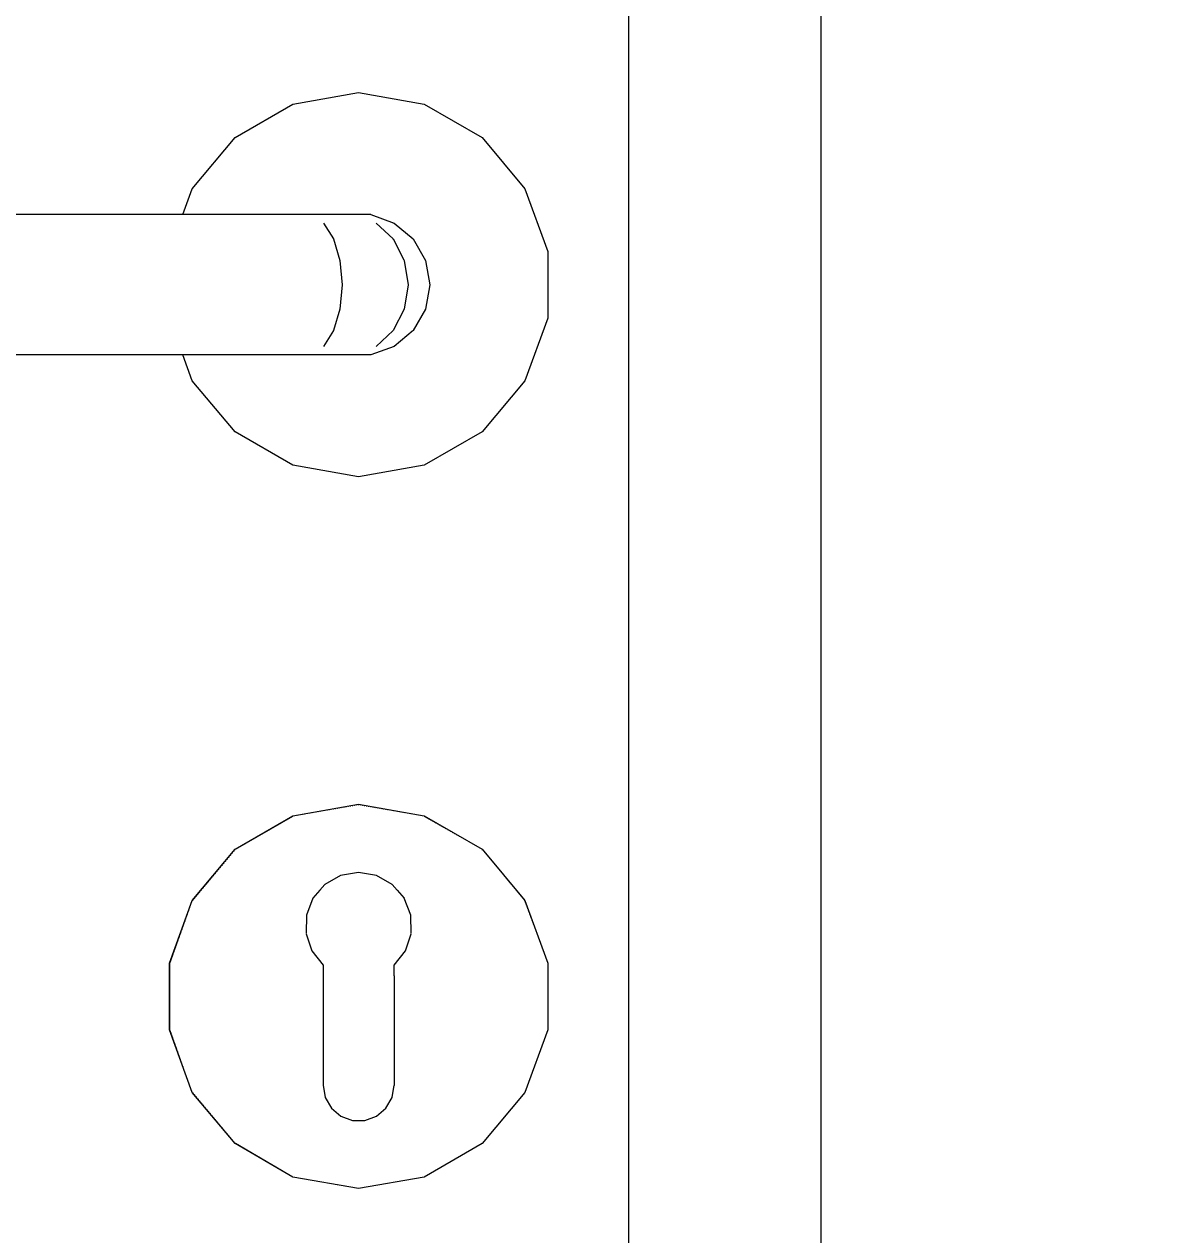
# Model space of a CAD drawing. Header units: millimetres. Extents: x -15634 to 67596, y -3027 to 55843.
# Drawn here: x 23069.4 to 23231.4, y 3822.1 to 3992.2 of the extents above; entities that cross this region are included whole.
import ezdxf

# ---------------------------------------------------------------- set-up
doc = ezdxf.new("R2010")
doc.units = ezdxf.units.MM
doc.header["$MEASUREMENT"] = 0
doc.set_wipeout_variables(frame=1)
doc.linetypes.add('Wipeout_Contour', pattern=[1000, 0, -1000])
doc.layers.add('Dimensioning - General', color=7, linetype='Continuous')
doc.layers.add('Structural - Bearing', color=7, linetype='Continuous')
for name, color, linetype, lineweight, true_color in [('Dimensioning - General_Pen_No__61', 7, 'Continuous', 20, 0x6a6a6a), ('Dimensioning - General_Pen_No__88', 7, 'Continuous', 20, 0xfd4435), ('Structural - Bearing_Pen_No__82', 7, 'Continuous', 20, 0xaaaaaa)]:
    doc.layers.add(name, color=color, linetype=linetype, lineweight=lineweight, true_color=true_color)
doc.styles.add('GENERATED_STYLE_6', font='calibril.ttf')
doc.dimstyles.new('GENERATED_STYLE__2', dxfattribs={"dimtxt": 195.999997, "dimasz": 106.4, "dimexe": 0.18, "dimexo": 0.0625, "dimgap": 0.09, "dimtad": 1, "dimdec": 0, "dimlfac": 0.1, "dimzin": 0, "dimdsep": 46, "dimtxsty": 'GENERATED_STYLE_6', "dimblk": 'ARROWHEAD_2', "dimblk1": 'ARROWHEAD_2', "dimblk2": 'ARROWHEAD_2', "dimcen": 0.09, "dimse1": 1, "dimse2": 1, "dimclrd": 256, "dimclre": 256, "dimclrt": 256, "dimadec": 0, "dimazin": 0, "dimtfac": 1, "dimtdec": 4, "dimtmove": 2, "dimatfit": 3, "dimfxl": 1, "dimtolj": 1, "dimtzin": 0, "dimarcsym": 0})
doc.dimstyles.new('GENERATED_STYLE__3', dxfattribs={"dimtxt": 195.999997, "dimasz": 106.4, "dimexe": 0.18, "dimexo": 0.0625, "dimgap": 0.09, "dimtad": 1, "dimdec": 0, "dimlfac": 0.1, "dimzin": 0, "dimdsep": 46, "dimtxsty": 'GENERATED_STYLE_6', "dimblk": 'ARROWHEAD_2', "dimblk1": 'ARROWHEAD_2', "dimblk2": 'ARROWHEAD_2', "dimcen": 0.09, "dimse1": 1, "dimse2": 1, "dimclrd": 256, "dimclre": 256, "dimclrt": 256, "dimadec": 0, "dimazin": 0, "dimtfac": 1, "dimtdec": 4, "dimtmove": 0, "dimatfit": 3, "dimfxl": 1, "dimtolj": 1, "dimtzin": 0, "dimarcsym": 0})

# ---------------------------------------------------------------- blocks, each defined once
blk = doc.blocks.new('*D75')
at = {"layer": 'Dimensioning - General_Pen_No__61', "color": 251, "linetype": 'Continuous', "lineweight": 20, "true_color": 0x6a6a6a, "transparency": 16777216}
for p, q in [((27524.43, 2955.6), (27524.43, 5155.6)), ((27454.43, 2996.02), (27594.43, 2915.19)), ((27629.43, 2955.6), (27419.43, 2955.6)), ((27524.43, 1455.6), (27524.43, 2955.6)), ((27454.43, 1496.02), (27594.43, 1415.19))]:
    blk.add_line(p, q, dxfattribs=at)
at = {"layer": 'Dimensioning - General_Pen_No__88', "color": 20, "lineweight": 20, "true_color": 0xfd4435, "transparency": 16777216, "char_height": 196, "attachment_point": 7, "rotation": 90, "style": 'GENERATED_STYLE_6'}
for s, insert in [('\\A1;{\\pql;\\fCalibri Light|b0|i0|c0|p34;150}', (27485.23, 2322.65)), ('\\A1;{\\pql;\\fCalibri Light|b0|i0|c0|p34;6}', (27485.23, 1628.33))]:
    blk.add_mtext(s, dxfattribs=dict(at, insert=insert))
blk = doc.blocks.new('ARROWHEAD_2')
at = {"color": 0, "linetype": 'Continuous', "lineweight": 0}
for p, q in [((-0.3781, -0.655), (0.3781, 0.655)), ((0, 0), (-1, 0))]:
    blk.add_line(p, q, dxfattribs=at)
blk = doc.blocks.new('*D76')
at = {"layer": 'Dimensioning - General_Pen_No__61', "color": 251, "linetype": 'Continuous', "lineweight": 20, "true_color": 0x6a6a6a, "transparency": 16777216}
for p, q in [((27524.43, 5155.6), (27524.43, 5425.6)), ((27454.43, 5196.02), (27594.43, 5115.19)), ((27629.43, 5155.6), (27419.43, 5155.6)), ((27524.43, 2955.6), (27524.43, 5155.6)), ((27454.43, 2996.02), (27594.43, 2915.19))]:
    blk.add_line(p, q, dxfattribs=at)
at = {"layer": 'Dimensioning - General_Pen_No__88', "color": 20, "lineweight": 20, "true_color": 0xfd4435, "transparency": 16777216, "char_height": 196, "attachment_point": 7, "rotation": 90, "style": 'GENERATED_STYLE_6'}
for s, insert in [('\\A1;{\\pql;\\fCalibri Light|b0|i0|c0|p34;27}', (27485.23, 4797.36)), ('\\A1;{\\pql;\\fCalibri Light|b0|i0|c0|p34;220}', (27485.23, 3817.27))]:
    blk.add_mtext(s, dxfattribs=dict(at, insert=insert))
blk = doc.blocks.new('*D85')
at = {"layer": 'Dimensioning - General_Pen_No__61', "color": 251, "linetype": 'Continuous', "lineweight": 20, "true_color": 0x6a6a6a, "transparency": 16777216}
for p, q in [((28074.43, 5425.6), (28074.43, 5625.6)), ((28004.43, 5466.02), (28144.43, 5385.19)), ((28179.43, 5425.6), (27969.43, 5425.6)), ((28074.43, 2955.6), (28074.43, 5425.6)), ((28004.43, 2996.02), (28144.43, 2915.19)), ((28179.43, 2955.6), (27969.43, 2955.6)), ((28074.43, 1455.6), (28074.43, 2955.6))]:
    blk.add_line(p, q, dxfattribs=at)
at = {"layer": 'Dimensioning - General_Pen_No__88', "color": 20, "lineweight": 20, "true_color": 0xfd4435, "transparency": 16777216, "char_height": 196, "attachment_point": 7, "rotation": 90, "style": 'GENERATED_STYLE_6'}
for s, insert in [('\\A1;{\\pql;\\fCalibri Light|b0|i0|c0|p34;20}', (28035.23, 5067.36)), ('\\A1;{\\pql;\\fCalibri Light|b0|i0|c0|p34;247}', (28035.23, 3952.27))]:
    blk.add_mtext(s, dxfattribs=dict(at, insert=insert))
blk = doc.blocks.new('*D121')
at = {"layer": 'Dimensioning - General_Pen_No__61', "color": 251, "linetype": 'Continuous', "lineweight": 20, "true_color": 0x6a6a6a, "transparency": 16777216}
for p, q in [((28624.43, 5625.6), (28624.43, 8295.6)), ((28554.43, 5666.02), (28694.43, 5585.19)), ((28729.43, 5625.6), (28519.43, 5625.6)), ((28624.43, 2955.6), (28624.43, 5625.6)), ((28554.43, 2996.02), (28694.43, 2915.19)), ((28729.43, 2955.6), (28519.43, 2955.6)), ((28624.43, 495.6), (28624.43, 2955.6))]:
    blk.add_line(p, q, dxfattribs=at)
at = {"layer": 'Dimensioning - General_Pen_No__88', "color": 20, "lineweight": 20, "true_color": 0xfd4435, "transparency": 16777216, "insert": (28585.23, 4052.27), "char_height": 196, "attachment_point": 7, "rotation": 90, "style": 'GENERATED_STYLE_6'}
blk.add_mtext('\\A1;{\\pql;\\fCalibri Light|b0|i0|c0|p34;267}', dxfattribs=at)
blk = doc.blocks.new('*D171')
at = {"layer": 'Dimensioning - General_Pen_No__61', "color": 251, "linetype": 'Continuous', "lineweight": 20, "true_color": 0x6a6a6a, "transparency": 16777216}
for p, q in [((35034.93, 2955.6), (35034.93, 5155.6)), ((34964.93, 2996.02), (35104.93, 2915.19)), ((35139.93, 2955.6), (34929.93, 2955.6)), ((35034.93, 1455.6), (35034.93, 2955.6)), ((34964.93, 1496.02), (35104.93, 1415.19))]:
    blk.add_line(p, q, dxfattribs=at)
at = {"layer": 'Dimensioning - General_Pen_No__88', "color": 20, "lineweight": 20, "true_color": 0xfd4435, "transparency": 16777216, "char_height": 196, "attachment_point": 7, "rotation": 90, "style": 'GENERATED_STYLE_6'}
for s, insert in [('\\A1;{\\pql;\\fCalibri Light|b0|i0|c0|p34;150}', (34995.73, 2322.65)), ('\\A1;{\\pql;\\fCalibri Light|b0|i0|c0|p34;6}', (34995.73, 1628.33))]:
    blk.add_mtext(s, dxfattribs=dict(at, insert=insert))
blk = doc.blocks.new('*D172')
at = {"layer": 'Dimensioning - General_Pen_No__61', "color": 251, "linetype": 'Continuous', "lineweight": 20, "true_color": 0x6a6a6a, "transparency": 16777216}
for p, q in [((35034.93, 5155.6), (35034.93, 5425.6)), ((34964.93, 5196.02), (35104.93, 5115.19)), ((35139.93, 5155.6), (34929.93, 5155.6)), ((35034.93, 2955.6), (35034.93, 5155.6)), ((34964.93, 2996.02), (35104.93, 2915.19))]:
    blk.add_line(p, q, dxfattribs=at)
at = {"layer": 'Dimensioning - General_Pen_No__88', "color": 20, "lineweight": 20, "true_color": 0xfd4435, "transparency": 16777216, "char_height": 196, "attachment_point": 7, "rotation": 90, "style": 'GENERATED_STYLE_6'}
for s, insert in [('\\A1;{\\pql;\\fCalibri Light|b0|i0|c0|p34;27}', (34995.73, 4797.36)), ('\\A1;{\\pql;\\fCalibri Light|b0|i0|c0|p34;220}', (34995.73, 3817.27))]:
    blk.add_mtext(s, dxfattribs=dict(at, insert=insert))
blk = doc.blocks.new('*D181')
at = {"layer": 'Dimensioning - General_Pen_No__61', "color": 251, "linetype": 'Continuous', "lineweight": 20, "true_color": 0x6a6a6a, "transparency": 16777216}
for p, q in [((35584.93, 5425.6), (35584.93, 5625.6)), ((35514.93, 5466.02), (35654.93, 5385.19)), ((35689.93, 5425.6), (35479.93, 5425.6)), ((35584.93, 2955.6), (35584.93, 5425.6)), ((35514.93, 2996.02), (35654.93, 2915.19)), ((35689.93, 2955.6), (35479.93, 2955.6)), ((35584.93, 1455.6), (35584.93, 2955.6))]:
    blk.add_line(p, q, dxfattribs=at)
at = {"layer": 'Dimensioning - General_Pen_No__88', "color": 20, "lineweight": 20, "true_color": 0xfd4435, "transparency": 16777216, "char_height": 196, "attachment_point": 7, "rotation": 90, "style": 'GENERATED_STYLE_6'}
for s, insert in [('\\A1;{\\pql;\\fCalibri Light|b0|i0|c0|p34;20}', (35545.73, 5067.36)), ('\\A1;{\\pql;\\fCalibri Light|b0|i0|c0|p34;247}', (35545.73, 3952.27))]:
    blk.add_mtext(s, dxfattribs=dict(at, insert=insert))
blk = doc.blocks.new('*D217')
at = {"layer": 'Dimensioning - General_Pen_No__61', "color": 251, "linetype": 'Continuous', "lineweight": 20, "true_color": 0x6a6a6a, "transparency": 16777216}
for p, q in [((36134.93, 5625.6), (36134.93, 8295.6)), ((36064.93, 5666.02), (36204.93, 5585.19)), ((36239.93, 5625.6), (36029.93, 5625.6)), ((36134.93, 2955.6), (36134.93, 5625.6)), ((36064.93, 2996.02), (36204.93, 2915.19)), ((36239.93, 2955.6), (36029.93, 2955.6)), ((36134.93, 495.6), (36134.93, 2955.6))]:
    blk.add_line(p, q, dxfattribs=at)
at = {"layer": 'Dimensioning - General_Pen_No__88', "color": 20, "lineweight": 20, "true_color": 0xfd4435, "transparency": 16777216, "insert": (36095.73, 4052.27), "char_height": 196, "attachment_point": 7, "rotation": 90, "style": 'GENERATED_STYLE_6'}
blk.add_mtext('\\A1;{\\pql;\\fCalibri Light|b0|i0|c0|p34;267}', dxfattribs=at)

msp = doc.modelspace()

# ---------------------------------------------------------------- wipeouts: each hides what was drawn before it
at = {"color": 254, "linetype": 'Wipeout_Contour', "lineweight": 0, "ltscale": 94294.113907}
msp.add_wipeout([(23231.37, 2955.6), (23231.37, 5092.6), (23181.37, 5042.6), (23181.37, 2955.6)], dxfattribs=at).dxf.layer = 'Structural - Bearing'
at = {"color": 254, "linetype": 'Wipeout_Contour', "lineweight": 0, "ltscale": 633273.676412}
msp.add_wipeout([(23092.98, 3969.1), (23091.66, 3965.45), (23118.1, 3965.45), (23121.37, 3964.26), (23124.03, 3962.03), (23125.76, 3959.02), (23126.37, 3955.6), (23125.76, 3952.18), (23124.03, 3949.18), (23121.37, 3946.94), (23118.1, 3945.76), (23091.66, 3945.76), (23092.98, 3942.1), (23099.01, 3934.92), (23107.13, 3930.23), (23116.37, 3928.6), (23125.6, 3930.23), (23133.72, 3934.92), (23139.75, 3942.1), (23142.96, 3950.92), (23142.96, 3960.29), (23139.75, 3969.1), (23133.72, 3976.29), (23125.6, 3980.98), (23116.37, 3982.6), (23107.13, 3980.98), (23099.01, 3976.29)], dxfattribs=at).dxf.layer = 'Structural - Bearing'
at = {"color": 254, "linetype": 'Wipeout_Contour', "lineweight": 0, "ltscale": 164005.651213}
msp.add_wipeout([(23109.95, 3869.39), (23110.93, 3870.53), (23107.17, 3880.88), (23099.08, 3876.21), (23109, 3864.39), (23108.98, 3864.44), (23109.04, 3867)], dxfattribs=at).dxf.layer = 'Structural - Bearing'
at = {"color": 254, "linetype": 'Wipeout_Contour', "lineweight": 0, "ltscale": 117123.864968}
msp.add_wipeout([(23107.17, 3830.33), (23111.51, 3842.27), (23111.37, 3843.1), (23111.37, 3849.65), (23099.08, 3835)], dxfattribs=at).dxf.layer = 'Structural - Bearing'

# ---------------------------------------------------------------- next in the draw order: linework, layer by layer
at = {"layer": 'Structural - Bearing_Pen_No__82', "color": 253, "linetype": 'Continuous', "lineweight": 20, "true_color": 0xaaaaaa}
for p, q in [((23107.13, 3980.98), (23116.37, 3982.6)), ((23116.37, 3982.6), (23125.6, 3980.98)), ((23099.01, 3976.29), (23107.13, 3980.98)), ((23125.6, 3980.98), (23133.72, 3976.29)), ((23092.98, 3969.1), (23099.01, 3976.29)), ((23133.72, 3976.29), (23139.75, 3969.1)), ((23139.75, 3969.1), (23142.96, 3960.29)), ((23142.96, 3960.29), (23142.96, 3950.92)), ((23142.96, 3950.92), (23139.75, 3942.1)), ((23099.01, 3934.92), (23092.98, 3942.1)), ((23139.75, 3942.1), (23133.72, 3934.92)), ((23107.13, 3930.23), (23099.01, 3934.92)), ((23133.72, 3934.92), (23125.6, 3930.23)), ((23116.37, 3928.6), (23107.13, 3930.23)), ((23125.6, 3930.23), (23116.37, 3928.6))]:
    msp.add_line(p, q, dxfattribs=at)

# ---------------------------------------------------------------- next in the draw order: wipeouts: each hides what was drawn before it
at = {"color": 254, "linetype": 'Wipeout_Contour', "lineweight": 0, "ltscale": 94120.382707}
msp.add_wipeout([(23154.37, 5015.6), (23154.37, 2955.6), (23181.37, 2955.6), (23181.37, 5015.6)], dxfattribs=at).dxf.layer = 'Structural - Bearing'
at = {"color": 254, "linetype": 'Wipeout_Contour', "lineweight": 0, "ltscale": 93824.386437}
msp.add_wipeout([(23118.1, 3965.45), (23115.91, 3965.45), (23118.84, 3964.26), (23121.37, 3964.26)], dxfattribs=at).dxf.layer = 'Structural - Bearing'
at = {"color": 254, "linetype": 'Wipeout_Contour', "lineweight": 0, "ltscale": 93840.607313}
msp.add_wipeout([(23126.37, 3955.6), (23123.32, 3955.6), (23122.78, 3952.18), (23125.76, 3952.18)], dxfattribs=at).dxf.layer = 'Structural - Bearing'
at = {"color": 254, "linetype": 'Wipeout_Contour', "lineweight": 0, "ltscale": 140558.648725}
msp.add_wipeout([(23109.79, 3862.02), (23109, 3864.39), (23099.08, 3876.21), (23093.07, 3869.05), (23111.37, 3858.49), (23111.37, 3860)], dxfattribs=at).dxf.layer = 'Structural - Bearing'
at = {"color": 254, "linetype": 'Wipeout_Contour', "lineweight": 0, "ltscale": 93685.573867}
msp.add_wipeout([(23111.37, 3849.65), (23111.37, 3852.72), (23093.07, 3842.15), (23099.08, 3835)], dxfattribs=at).dxf.layer = 'Structural - Bearing'

# ---------------------------------------------------------------- next in the draw order: linework, layer by layer
at = {"layer": 'Structural - Bearing_Pen_No__82', "color": 253, "linetype": 'Continuous', "lineweight": 20, "true_color": 0xaaaaaa}
for p, q in [((23181.37, 2955.6), (23181.37, 5042.6)), ((23154.37, 2955.6), (23154.37, 5015.6))]:
    msp.add_line(p, q, dxfattribs=at)

# ---------------------------------------------------------------- next in the draw order: wipeouts: each hides what was drawn before it
at = {"color": 254, "linetype": 'Wipeout_Contour', "lineweight": 0, "ltscale": 93834.295504}
msp.add_wipeout([(23121.37, 3964.26), (23118.84, 3964.26), (23121.23, 3962.03), (23124.03, 3962.03)], dxfattribs=at).dxf.layer = 'Structural - Bearing'
at = {"color": 254, "linetype": 'Wipeout_Contour', "lineweight": 0, "ltscale": 93834.089523}
msp.add_wipeout([(23125.76, 3952.18), (23122.78, 3952.18), (23121.23, 3949.18), (23124.03, 3949.18)], dxfattribs=at).dxf.layer = 'Structural - Bearing'
at = {"color": 254, "linetype": 'Wipeout_Contour', "lineweight": 0, "ltscale": 93705.623368}
msp.add_wipeout([(23099.01, 3876.29), (23099.08, 3876.21), (23107.17, 3880.88), (23107.13, 3880.98)], dxfattribs=at).dxf.layer = 'Structural - Bearing'
at = {"color": 254, "linetype": 'Wipeout_Contour', "lineweight": 0, "ltscale": 93687.207944}
msp.add_wipeout([(23111.37, 3856.49), (23111.37, 3858.49), (23093.07, 3869.05), (23089.88, 3860.28)], dxfattribs=at).dxf.layer = 'Structural - Bearing'
at = {"color": 254, "linetype": 'Wipeout_Contour', "lineweight": 0, "ltscale": 93680.176607}
msp.add_wipeout([(23111.37, 3852.72), (23111.37, 3854.72), (23089.88, 3850.93), (23093.07, 3842.15)], dxfattribs=at).dxf.layer = 'Structural - Bearing'

# ---------------------------------------------------------------- next in the draw order: wipeouts: each hides what was drawn before it
at = {"color": 254, "linetype": 'Wipeout_Contour', "lineweight": 0, "ltscale": 93806.472962}
msp.add_wipeout([(23115.91, 3965.45), (23109.77, 3965.45), (23111.46, 3964.26), (23118.84, 3964.26)], dxfattribs=at).dxf.layer = 'Structural - Bearing'
at = {"color": 254, "linetype": 'Wipeout_Contour', "lineweight": 0, "ltscale": 93840.731731}
msp.add_wipeout([(23124.03, 3962.03), (23121.23, 3962.03), (23122.78, 3959.02), (23125.76, 3959.02)], dxfattribs=at).dxf.layer = 'Structural - Bearing'
at = {"color": 254, "linetype": 'Wipeout_Contour', "lineweight": 0, "ltscale": 93824.118187}
msp.add_wipeout([(23124.03, 3949.18), (23121.23, 3949.18), (23118.84, 3946.94), (23121.37, 3946.94)], dxfattribs=at).dxf.layer = 'Structural - Bearing'
at = {"color": 254, "linetype": 'Wipeout_Contour', "lineweight": 0, "ltscale": 140611.225904}
msp.add_wipeout([(23111.62, 3871.33), (23113.85, 3872.59), (23116.37, 3873.03), (23116.37, 3882.5), (23107.17, 3880.88), (23110.93, 3870.53)], dxfattribs=at).dxf.layer = 'Structural - Bearing'
at = {"color": 254, "linetype": 'Wipeout_Contour', "lineweight": 0, "ltscale": 93673.847932}
msp.add_wipeout([(23092.98, 3869.1), (23093.07, 3869.05), (23099.08, 3876.21), (23099.01, 3876.29)], dxfattribs=at).dxf.layer = 'Structural - Bearing'
at = {"color": 254, "linetype": 'Wipeout_Contour', "lineweight": 0, "ltscale": 93680.683917}
msp.add_wipeout([(23111.37, 3854.72), (23111.37, 3856.49), (23089.88, 3860.28), (23089.88, 3850.93)], dxfattribs=at).dxf.layer = 'Structural - Bearing'
at = {"color": 254, "linetype": 'Wipeout_Contour', "lineweight": 0, "ltscale": 187434.873957}
msp.add_wipeout([(23111.67, 3841.39), (23111.51, 3842.27), (23107.17, 3830.33), (23116.37, 3828.7), (23116.37, 3838.18), (23115.5, 3838.18), (23113.87, 3838.77), (23112.54, 3839.89)], dxfattribs=at).dxf.layer = 'Structural - Bearing'

# ---------------------------------------------------------------- next in the draw order: linework, layer by layer
at = {"layer": 'Structural - Bearing_Pen_No__82', "color": 253, "linetype": 'Continuous', "lineweight": 20, "true_color": 0xaaaaaa}
msp.add_line((23118.1, 3965.45), (23115.91, 3965.45), dxfattribs=at)

# ---------------------------------------------------------------- next in the draw order: wipeouts: each hides what was drawn before it
at = {"color": 254, "linetype": 'Wipeout_Contour', "lineweight": 0, "ltscale": 93813.541448}
msp.add_wipeout([(23118.84, 3964.26), (23111.46, 3964.26), (23112.83, 3962.03), (23121.23, 3962.03)], dxfattribs=at).dxf.layer = 'Structural - Bearing'
at = {"color": 254, "linetype": 'Wipeout_Contour', "lineweight": 0, "ltscale": 93842.914023}
msp.add_wipeout([(23125.76, 3959.02), (23122.78, 3959.02), (23123.32, 3955.6), (23126.37, 3955.6)], dxfattribs=at).dxf.layer = 'Structural - Bearing'
at = {"color": 254, "linetype": 'Wipeout_Contour', "lineweight": 0, "ltscale": 93811.900683}
msp.add_wipeout([(23121.37, 3946.94), (23118.84, 3946.94), (23115.91, 3945.76), (23118.1, 3945.76)], dxfattribs=at).dxf.layer = 'Structural - Bearing'
at = {"color": 254, "linetype": 'Wipeout_Contour', "lineweight": 0, "ltscale": 93741.879285}
msp.add_wipeout([(23107.13, 3880.98), (23107.17, 3880.88), (23116.37, 3882.5), (23116.37, 3882.6)], dxfattribs=at).dxf.layer = 'Structural - Bearing'
at = {"color": 254, "linetype": 'Wipeout_Contour', "lineweight": 0, "ltscale": 93650.391635}
msp.add_wipeout([(23089.78, 3860.29), (23089.88, 3860.28), (23093.07, 3869.05), (23092.98, 3869.1)], dxfattribs=at).dxf.layer = 'Structural - Bearing'
at = {"color": 254, "linetype": 'Wipeout_Contour', "lineweight": 0, "ltscale": 187488.400947}
msp.add_wipeout([(23117.24, 3838.18), (23116.37, 3838.18), (23116.37, 3828.7), (23125.57, 3830.33), (23121.22, 3842.27), (23121.07, 3841.39), (23120.2, 3839.89), (23118.87, 3838.77)], dxfattribs=at).dxf.layer = 'Structural - Bearing'
at = {"color": 254, "linetype": 'Wipeout_Contour', "lineweight": 0, "ltscale": 93675.356796}
msp.add_wipeout([(23107.13, 3830.23), (23107.17, 3830.33), (23099.08, 3835), (23099.01, 3834.92)], dxfattribs=at).dxf.layer = 'Structural - Bearing'

# ---------------------------------------------------------------- next in the draw order: linework, layer by layer
at = {"layer": 'Structural - Bearing_Pen_No__82', "color": 253, "linetype": 'Continuous', "lineweight": 20, "true_color": 0xaaaaaa}
for p, q in [((23118.1, 3965.45), (23121.37, 3964.26)), ((23125.76, 3959.02), (23126.37, 3955.6)), ((23126.37, 3955.6), (23125.76, 3952.18)), ((23099.01, 3876.29), (23107.13, 3880.98)), ((23092.98, 3869.1), (23099.01, 3876.29))]:
    msp.add_line(p, q, dxfattribs=at)

# ---------------------------------------------------------------- next in the draw order: wipeouts: each hides what was drawn before it
at = {"color": 254, "linetype": 'Wipeout_Contour', "lineweight": 0, "ltscale": 93775.779227}
msp.add_wipeout([(23109.77, 3965.45), (23101.6, 3965.45), (23102.03, 3964.26), (23111.46, 3964.26)], dxfattribs=at).dxf.layer = 'Structural - Bearing'
at = {"color": 254, "linetype": 'Wipeout_Contour', "lineweight": 0, "ltscale": 93817.86354}
msp.add_wipeout([(23121.23, 3962.03), (23112.83, 3962.03), (23113.73, 3959.02), (23122.78, 3959.02)], dxfattribs=at).dxf.layer = 'Structural - Bearing'
at = {"color": 254, "linetype": 'Wipeout_Contour', "lineweight": 0, "ltscale": 93816.605806}
msp.add_wipeout([(23123.32, 3955.6), (23114.04, 3955.6), (23113.73, 3952.18), (23122.78, 3952.18)], dxfattribs=at).dxf.layer = 'Structural - Bearing'
at = {"color": 254, "linetype": 'Wipeout_Contour', "lineweight": 0, "ltscale": 140655.644774}
msp.add_wipeout([(23118.89, 3872.59), (23121.11, 3871.33), (23121.8, 3870.53), (23125.57, 3880.88), (23116.37, 3882.5), (23116.37, 3873.03)], dxfattribs=at).dxf.layer = 'Structural - Bearing'
at = {"color": 254, "linetype": 'Wipeout_Contour', "lineweight": 0, "ltscale": 117207.660469}
msp.add_wipeout([(23133.66, 3835), (23121.37, 3849.65), (23121.37, 3843.1), (23121.22, 3842.27), (23125.57, 3830.33)], dxfattribs=at).dxf.layer = 'Structural - Bearing'
at = {"color": 254, "linetype": 'Wipeout_Contour', "lineweight": 0, "ltscale": 93651.377099}
msp.add_wipeout([(23099.01, 3834.92), (23099.08, 3835), (23093.07, 3842.15), (23092.98, 3842.1)], dxfattribs=at).dxf.layer = 'Structural - Bearing'
at = {"color": 254, "linetype": 'Wipeout_Contour', "lineweight": 0, "ltscale": 93707.473364}
msp.add_wipeout([(23116.37, 3828.6), (23116.37, 3828.7), (23107.17, 3830.33), (23107.13, 3830.23)], dxfattribs=at).dxf.layer = 'Structural - Bearing'

# ---------------------------------------------------------------- next in the draw order: linework, layer by layer
at = {"layer": 'Structural - Bearing_Pen_No__82', "color": 253, "linetype": 'Continuous', "lineweight": 20, "true_color": 0xaaaaaa}
for p, q in [((23115.91, 3965.45), (23109.77, 3965.45)), ((23118.84, 3964.26), (23121.23, 3962.03)), ((23121.37, 3964.26), (23124.03, 3962.03)), ((23125.76, 3952.18), (23124.03, 3949.18)), ((23107.13, 3830.23), (23099.01, 3834.92))]:
    msp.add_line(p, q, dxfattribs=at)

# ---------------------------------------------------------------- next in the draw order: wipeouts: each hides what was drawn before it
at = {"color": 254, "linetype": 'Wipeout_Contour', "lineweight": 0, "ltscale": 93778.381438}
msp.add_wipeout([(23111.46, 3964.26), (23102.03, 3964.26), (23102.38, 3962.03), (23112.83, 3962.03)], dxfattribs=at).dxf.layer = 'Structural - Bearing'
at = {"color": 254, "linetype": 'Wipeout_Contour', "lineweight": 0, "ltscale": 93818.913102}
msp.add_wipeout([(23122.78, 3959.02), (23113.73, 3959.02), (23114.04, 3955.6), (23123.32, 3955.6)], dxfattribs=at).dxf.layer = 'Structural - Bearing'
at = {"color": 254, "linetype": 'Wipeout_Contour', "lineweight": 0, "ltscale": 93811.219727}
msp.add_wipeout([(23122.78, 3952.18), (23113.73, 3952.18), (23112.83, 3949.18), (23121.23, 3949.18)], dxfattribs=at).dxf.layer = 'Structural - Bearing'
at = {"color": 254, "linetype": 'Wipeout_Contour', "lineweight": 0, "ltscale": 93778.247477}
msp.add_wipeout([(23116.37, 3882.6), (23116.37, 3882.5), (23125.57, 3880.88), (23125.6, 3880.98)], dxfattribs=at).dxf.layer = 'Structural - Bearing'
at = {"color": 254, "linetype": 'Wipeout_Contour', "lineweight": 0, "ltscale": 93638.43347}
msp.add_wipeout([(23092.98, 3842.1), (23093.07, 3842.15), (23089.88, 3850.93), (23089.78, 3850.92)], dxfattribs=at).dxf.layer = 'Structural - Bearing'
at = {"color": 254, "linetype": 'Wipeout_Contour', "lineweight": 0, "ltscale": 93743.854515}
msp.add_wipeout([(23125.6, 3830.23), (23125.57, 3830.33), (23116.37, 3828.7), (23116.37, 3828.6)], dxfattribs=at).dxf.layer = 'Structural - Bearing'

# ---------------------------------------------------------------- next in the draw order: linework, layer by layer
at = {"layer": 'Structural - Bearing_Pen_No__82', "color": 253, "linetype": 'Continuous', "lineweight": 20, "true_color": 0xaaaaaa}
for p, q in [((23121.23, 3962.03), (23122.78, 3959.02)), ((23124.03, 3962.03), (23125.76, 3959.02)), ((23122.78, 3959.02), (23123.32, 3955.6)), ((23123.32, 3955.6), (23122.78, 3952.18)), ((23107.13, 3880.98), (23116.37, 3882.6)), ((23099.01, 3834.92), (23092.98, 3842.1)), ((23116.37, 3828.6), (23107.13, 3830.23))]:
    msp.add_line(p, q, dxfattribs=at)

# ---------------------------------------------------------------- next in the draw order: wipeouts: each hides what was drawn before it
at = {"color": 254, "linetype": 'Wipeout_Contour', "lineweight": 0, "ltscale": 93598.871559}
msp.add_wipeout([(23101.6, 3965.45), (23021.14, 3965.45), (23020.71, 3964.26), (23102.03, 3964.26)], dxfattribs=at).dxf.layer = 'Structural - Bearing'
at = {"color": 254, "linetype": 'Wipeout_Contour', "lineweight": 0, "ltscale": 93779.388871}
msp.add_wipeout([(23112.83, 3962.03), (23102.38, 3962.03), (23102.6, 3959.02), (23113.73, 3959.02)], dxfattribs=at).dxf.layer = 'Structural - Bearing'
at = {"color": 254, "linetype": 'Wipeout_Contour', "lineweight": 0, "ltscale": 93776.368917}
msp.add_wipeout([(23114.04, 3955.6), (23102.68, 3955.6), (23102.6, 3952.18), (23113.73, 3952.18)], dxfattribs=at).dxf.layer = 'Structural - Bearing'
at = {"color": 254, "linetype": 'Wipeout_Contour', "lineweight": 0, "ltscale": 93803.361895}
msp.add_wipeout([(23121.23, 3949.18), (23112.83, 3949.18), (23111.46, 3946.94), (23118.84, 3946.94)], dxfattribs=at).dxf.layer = 'Structural - Bearing'
at = {"color": 254, "linetype": 'Wipeout_Contour', "lineweight": 0, "ltscale": 164128.028042}
msp.add_wipeout([(23122.78, 3869.39), (23123.7, 3867), (23123.76, 3864.44), (23123.74, 3864.39), (23133.66, 3876.21), (23125.57, 3880.88), (23121.8, 3870.53)], dxfattribs=at).dxf.layer = 'Structural - Bearing'
at = {"color": 254, "linetype": 'Wipeout_Contour', "lineweight": 0, "ltscale": 93638.094468}
msp.add_wipeout([(23089.78, 3850.92), (23089.88, 3850.93), (23089.88, 3860.28), (23089.78, 3860.29)], dxfattribs=at).dxf.layer = 'Structural - Bearing'

# ---------------------------------------------------------------- next in the draw order: linework, layer by layer
at = {"layer": 'Structural - Bearing_Pen_No__82', "color": 253, "linetype": 'Continuous', "lineweight": 20, "true_color": 0xaaaaaa}
for p, q in [((23091.66, 3965.45), (23092.98, 3969.1)), ((23101.6, 3965.45), (23021.14, 3965.45)), ((23109.77, 3965.45), (23101.6, 3965.45)), ((23111.46, 3964.26), (23112.83, 3962.03)), ((23122.78, 3952.18), (23121.23, 3949.18)), ((23124.03, 3949.18), (23121.37, 3946.94)), ((23089.78, 3860.29), (23092.98, 3869.1)), ((23089.78, 3850.92), (23089.78, 3860.29)), ((23092.98, 3842.1), (23089.78, 3850.92))]:
    msp.add_line(p, q, dxfattribs=at)

# ---------------------------------------------------------------- next in the draw order: wipeouts: each hides what was drawn before it
at = {"color": 254, "linetype": 'Wipeout_Contour', "lineweight": 0, "ltscale": 93597.712897}
msp.add_wipeout([(23102.03, 3964.26), (23020.71, 3964.26), (23020.36, 3962.03), (23102.38, 3962.03)], dxfattribs=at).dxf.layer = 'Structural - Bearing'
at = {"color": 254, "linetype": 'Wipeout_Contour', "lineweight": 0, "ltscale": 93778.677192}
msp.add_wipeout([(23113.73, 3959.02), (23102.6, 3959.02), (23102.68, 3955.6), (23114.04, 3955.6)], dxfattribs=at).dxf.layer = 'Structural - Bearing'
at = {"color": 254, "linetype": 'Wipeout_Contour', "lineweight": 0, "ltscale": 93772.742359}
msp.add_wipeout([(23113.73, 3952.18), (23102.6, 3952.18), (23102.38, 3949.18), (23112.83, 3949.18)], dxfattribs=at).dxf.layer = 'Structural - Bearing'
at = {"color": 254, "linetype": 'Wipeout_Contour', "lineweight": 0, "ltscale": 93793.984832}
msp.add_wipeout([(23118.84, 3946.94), (23111.46, 3946.94), (23109.77, 3945.76), (23115.91, 3945.76)], dxfattribs=at).dxf.layer = 'Structural - Bearing'
at = {"color": 254, "linetype": 'Wipeout_Contour', "lineweight": 0, "ltscale": 93810.329924}
msp.add_wipeout([(23125.6, 3880.98), (23125.57, 3880.88), (23133.66, 3876.21), (23133.72, 3876.29)], dxfattribs=at).dxf.layer = 'Structural - Bearing'

# ---------------------------------------------------------------- next in the draw order: linework, layer by layer
at = {"layer": 'Structural - Bearing_Pen_No__82', "color": 253, "linetype": 'Continuous', "lineweight": 20, "true_color": 0xaaaaaa}
for p, q in [((23112.83, 3962.03), (23113.73, 3959.02)), ((23113.73, 3959.02), (23114.04, 3955.6)), ((23114.04, 3955.6), (23113.73, 3952.18)), ((23121.23, 3949.18), (23118.84, 3946.94)), ((23121.37, 3946.94), (23118.1, 3945.76)), ((23118.1, 3945.76), (23115.91, 3945.76)), ((23116.37, 3882.6), (23125.6, 3880.98))]:
    msp.add_line(p, q, dxfattribs=at)

# ---------------------------------------------------------------- next in the draw order: wipeouts: each hides what was drawn before it
at = {"color": 254, "linetype": 'Wipeout_Contour', "lineweight": 0, "ltscale": 93595.938585}
msp.add_wipeout([(23102.38, 3962.03), (23020.36, 3962.03), (23020.13, 3959.02), (23102.6, 3959.02)], dxfattribs=at).dxf.layer = 'Structural - Bearing'
at = {"color": 254, "linetype": 'Wipeout_Contour', "lineweight": 0, "ltscale": 93591.450711}
msp.add_wipeout([(23102.68, 3955.6), (23020.05, 3955.6), (23020.13, 3952.18), (23102.6, 3952.18)], dxfattribs=at).dxf.layer = 'Structural - Bearing'
at = {"color": 254, "linetype": 'Wipeout_Contour', "lineweight": 0, "ltscale": 93768.198099}
msp.add_wipeout([(23112.83, 3949.18), (23102.38, 3949.18), (23102.03, 3946.94), (23111.46, 3946.94)], dxfattribs=at).dxf.layer = 'Structural - Bearing'
at = {"color": 254, "linetype": 'Wipeout_Contour', "lineweight": 0, "ltscale": 140688.148083}
msp.add_wipeout([(23122.95, 3862.02), (23121.37, 3860), (23121.37, 3858.49), (23139.66, 3869.05), (23133.66, 3876.21), (23123.74, 3864.39)], dxfattribs=at).dxf.layer = 'Structural - Bearing'

# ---------------------------------------------------------------- next in the draw order: linework, layer by layer
at = {"layer": 'Structural - Bearing_Pen_No__82', "color": 253, "linetype": 'Continuous', "lineweight": 20, "true_color": 0xaaaaaa}
msp.add_line((23113.73, 3952.18), (23112.83, 3949.18), dxfattribs=at)

# ---------------------------------------------------------------- next in the draw order: wipeouts: each hides what was drawn before it
at = {"color": 254, "linetype": 'Wipeout_Contour', "lineweight": 0, "ltscale": 93593.763543}
msp.add_wipeout([(23102.6, 3959.02), (23020.13, 3959.02), (23020.05, 3955.6), (23102.68, 3955.6)], dxfattribs=at).dxf.layer = 'Structural - Bearing'
at = {"color": 254, "linetype": 'Wipeout_Contour', "lineweight": 0, "ltscale": 93589.279049}
msp.add_wipeout([(23102.6, 3952.18), (23020.13, 3952.18), (23020.36, 3949.18), (23102.38, 3949.18)], dxfattribs=at).dxf.layer = 'Structural - Bearing'
at = {"color": 254, "linetype": 'Wipeout_Contour', "lineweight": 0, "ltscale": 93763.287027}
msp.add_wipeout([(23111.46, 3946.94), (23102.03, 3946.94), (23101.6, 3945.76), (23109.77, 3945.76)], dxfattribs=at).dxf.layer = 'Structural - Bearing'
at = {"color": 254, "linetype": 'Wipeout_Contour', "lineweight": 0, "ltscale": 93834.270267}
msp.add_wipeout([(23133.72, 3876.29), (23133.66, 3876.21), (23139.66, 3869.05), (23139.75, 3869.1)], dxfattribs=at).dxf.layer = 'Structural - Bearing'

# ---------------------------------------------------------------- next in the draw order: linework, layer by layer
at = {"layer": 'Structural - Bearing_Pen_No__82', "color": 253, "linetype": 'Continuous', "lineweight": 20, "true_color": 0xaaaaaa}
for p, q in [((23112.83, 3949.18), (23111.46, 3946.94)), ((23115.91, 3945.76), (23109.77, 3945.76)), ((23125.6, 3880.98), (23133.72, 3876.29))]:
    msp.add_line(p, q, dxfattribs=at)

# ---------------------------------------------------------------- next in the draw order: wipeouts: each hides what was drawn before it
at = {"color": 254, "linetype": 'Wipeout_Contour', "lineweight": 0, "ltscale": 93587.509897}
msp.add_wipeout([(23102.38, 3949.18), (23020.36, 3949.18), (23020.71, 3946.94), (23102.03, 3946.94)], dxfattribs=at).dxf.layer = 'Structural - Bearing'
at = {"color": 254, "linetype": 'Wipeout_Contour', "lineweight": 0, "ltscale": 93805.440525}
msp.add_wipeout([(23121.37, 3858.49), (23121.37, 3856.49), (23142.86, 3860.28), (23139.66, 3869.05)], dxfattribs=at).dxf.layer = 'Structural - Bearing'

# ---------------------------------------------------------------- next in the draw order: wipeouts: each hides what was drawn before it
at = {"color": 254, "linetype": 'Wipeout_Contour', "lineweight": 0, "ltscale": 93586.355728}
msp.add_wipeout([(23102.03, 3946.94), (23020.71, 3946.94), (23021.14, 3945.76), (23101.6, 3945.76)], dxfattribs=at).dxf.layer = 'Structural - Bearing'
at = {"color": 254, "linetype": 'Wipeout_Contour', "lineweight": 0, "ltscale": 93847.187727}
msp.add_wipeout([(23139.75, 3869.1), (23139.66, 3869.05), (23142.86, 3860.28), (23142.96, 3860.29)], dxfattribs=at).dxf.layer = 'Structural - Bearing'

# ---------------------------------------------------------------- next in the draw order: linework, layer by layer
at = {"layer": 'Structural - Bearing_Pen_No__82', "color": 253, "linetype": 'Continuous', "lineweight": 20, "true_color": 0xaaaaaa}
for p, q in [((23101.6, 3945.76), (23021.14, 3945.76)), ((23092.98, 3942.1), (23091.66, 3945.76)), ((23109.77, 3945.76), (23101.6, 3945.76)), ((23133.72, 3876.29), (23139.75, 3869.1))]:
    msp.add_line(p, q, dxfattribs=at)

# ---------------------------------------------------------------- next in the draw order: wipeouts: each hides what was drawn before it
at = {"color": 254, "linetype": 'Wipeout_Contour', "lineweight": 0, "ltscale": 93804.932826}
msp.add_wipeout([(23121.37, 3856.49), (23121.37, 3854.72), (23142.86, 3850.93), (23142.86, 3860.28)], dxfattribs=at).dxf.layer = 'Structural - Bearing'

# ---------------------------------------------------------------- next in the draw order: wipeouts: each hides what was drawn before it
at = {"color": 254, "linetype": 'Wipeout_Contour', "lineweight": 0, "ltscale": 93798.421606}
msp.add_wipeout([(23121.37, 3854.72), (23121.37, 3852.72), (23139.66, 3842.15), (23142.86, 3850.93)], dxfattribs=at).dxf.layer = 'Structural - Bearing'

# ---------------------------------------------------------------- next in the draw order: wipeouts: each hides what was drawn before it
at = {"color": 254, "linetype": 'Wipeout_Contour', "lineweight": 0, "ltscale": 93847.525881}
msp.add_wipeout([(23142.96, 3860.29), (23142.86, 3860.28), (23142.86, 3850.93), (23142.96, 3850.92)], dxfattribs=at).dxf.layer = 'Structural - Bearing'
at = {"color": 254, "linetype": 'Wipeout_Contour', "lineweight": 0, "ltscale": 93786.026768}
msp.add_wipeout([(23121.37, 3852.72), (23121.37, 3849.65), (23133.66, 3835), (23139.66, 3842.15)], dxfattribs=at).dxf.layer = 'Structural - Bearing'

# ---------------------------------------------------------------- next in the draw order: linework, layer by layer
at = {"layer": 'Structural - Bearing_Pen_No__82', "color": 253, "linetype": 'Continuous', "lineweight": 20, "true_color": 0xaaaaaa}
msp.add_line((23139.75, 3869.1), (23142.96, 3860.29), dxfattribs=at)

# ---------------------------------------------------------------- next in the draw order: wipeouts: each hides what was drawn before it
at = {"color": 254, "linetype": 'Wipeout_Contour', "lineweight": 0, "ltscale": 632783.083524}
msp.add_wipeout([(23109.04, 3867), (23108.98, 3864.44), (23109.79, 3862.02), (23111.37, 3860), (23111.37, 3843.1), (23111.67, 3841.39), (23112.54, 3839.89), (23113.87, 3838.77), (23115.5, 3838.18), (23117.24, 3838.18), (23118.87, 3838.77), (23120.2, 3839.89), (23121.07, 3841.39), (23121.37, 3843.1), (23121.37, 3860), (23122.95, 3862.02), (23123.74, 3864.39), (23123.76, 3864.44), (23123.7, 3867), (23122.78, 3869.39), (23121.8, 3870.53), (23121.11, 3871.33), (23118.89, 3872.59), (23116.37, 3873.03), (23113.85, 3872.59), (23111.62, 3871.33), (23109.95, 3869.39)], dxfattribs=at).dxf.layer = 'Structural - Bearing'
at = {"color": 254, "linetype": 'Wipeout_Contour', "lineweight": 0, "ltscale": 93835.253889}
msp.add_wipeout([(23142.96, 3850.92), (23142.86, 3850.93), (23139.66, 3842.15), (23139.75, 3842.1)], dxfattribs=at).dxf.layer = 'Structural - Bearing'
at = {"color": 254, "linetype": 'Wipeout_Contour', "lineweight": 0, "ltscale": 93780.096122}
msp.add_wipeout([(23133.72, 3834.92), (23133.66, 3835), (23125.57, 3830.33), (23125.6, 3830.23)], dxfattribs=at).dxf.layer = 'Structural - Bearing'

# ---------------------------------------------------------------- next in the draw order: linework, layer by layer
at = {"layer": 'Structural - Bearing_Pen_No__82', "color": 253, "linetype": 'Continuous', "lineweight": 20, "true_color": 0xaaaaaa}
for p, q in [((23113.85, 3872.59), (23111.62, 3871.33)), ((23116.37, 3873.03), (23113.85, 3872.59)), ((23118.89, 3872.59), (23116.37, 3873.03)), ((23121.11, 3871.33), (23118.89, 3872.59)), ((23110.93, 3870.53), (23109.95, 3869.39)), ((23110.93, 3870.53), (23111.62, 3871.33)), ((23121.8, 3870.53), (23121.11, 3871.33)), ((23121.8, 3870.53), (23122.78, 3869.39)), ((23109.95, 3869.39), (23109.04, 3867)), ((23123.7, 3867), (23122.78, 3869.39)), ((23109.04, 3867), (23108.98, 3864.44)), ((23123.76, 3864.44), (23123.7, 3867)), ((23109, 3864.39), (23109.79, 3862.02)), ((23122.95, 3862.02), (23123.74, 3864.39)), ((23109.79, 3862.02), (23111.37, 3860)), ((23121.37, 3860), (23122.95, 3862.02)), ((23111.37, 3860), (23111.37, 3858.49)), ((23121.37, 3858.49), (23121.37, 3860)), ((23142.96, 3860.29), (23142.96, 3850.92)), ((23111.37, 3858.49), (23111.37, 3856.49)), ((23121.37, 3858.49), (23121.37, 3856.49)), ((23111.37, 3856.49), (23111.37, 3854.72)), ((23121.37, 3856.49), (23121.37, 3854.72)), ((23111.37, 3854.72), (23111.37, 3852.72)), ((23121.37, 3854.72), (23121.37, 3852.72)), ((23111.37, 3852.72), (23111.37, 3849.65)), ((23121.37, 3852.72), (23121.37, 3849.65)), ((23111.37, 3849.65), (23111.37, 3843.1)), ((23121.37, 3849.65), (23121.37, 3843.1)), ((23111.37, 3843.1), (23111.51, 3842.27)), ((23121.22, 3842.27), (23121.37, 3843.1)), ((23111.51, 3842.27), (23111.67, 3841.39)), ((23111.67, 3841.39), (23112.54, 3839.89)), ((23120.2, 3839.89), (23121.07, 3841.39)), ((23121.07, 3841.39), (23121.22, 3842.27)), ((23112.54, 3839.89), (23113.87, 3838.77)), ((23118.87, 3838.77), (23120.2, 3839.89)), ((23113.87, 3838.77), (23115.5, 3838.18)), ((23115.5, 3838.18), (23116.37, 3838.18)), ((23116.37, 3838.18), (23117.24, 3838.18)), ((23117.24, 3838.18), (23118.87, 3838.77)), ((23125.6, 3830.23), (23116.37, 3828.6))]:
    msp.add_line(p, q, dxfattribs=at)

# ---------------------------------------------------------------- next in the draw order: wipeouts: each hides what was drawn before it
at = {"color": 254, "linetype": 'Wipeout_Contour', "lineweight": 0, "ltscale": 93811.836693}
msp.add_wipeout([(23139.75, 3842.1), (23139.66, 3842.15), (23133.66, 3835), (23133.72, 3834.92)], dxfattribs=at).dxf.layer = 'Structural - Bearing'

# ---------------------------------------------------------------- next in the draw order: linework, layer by layer
at = {"layer": 'Structural - Bearing_Pen_No__82', "color": 253, "linetype": 'Continuous', "lineweight": 20, "true_color": 0xaaaaaa}
for p, q in [((23142.96, 3850.92), (23139.75, 3842.1)), ((23139.75, 3842.1), (23133.72, 3834.92)), ((23133.72, 3834.92), (23125.6, 3830.23))]:
    msp.add_line(p, q, dxfattribs=at)

# ---------------------------------------------------------------- next in the draw order: dimensions: what is measured, and where the dimension line sits
at = {"layer": 'Dimensioning - General', "color": 251, "linetype": 'Continuous', "lineweight": 20, "true_color": 0x6a6a6a}
for base, p1, p2, dimstyle, picture, middle in [((28624.43, 5625.6), (2627.69, 2955.6), (2617.15, 5625.6), 'GENERATED_STYLE__3', '*D121', (28487.23, 4276.4)), ((36134.93, 5625.6), (10138.18, 2955.6), (10127.64, 5625.6), 'GENERATED_STYLE__3', '*D217', (35997.73, 4276.4)), ((28074.43, 5425.6), (-251.51, 2955.6), (-168.35, 5425.6), 'GENERATED_STYLE__3', '*D85', (27937.23, 4176.4)), ((35584.93, 5425.6), (7258.98, 2955.6), (7342.14, 5425.6), 'GENERATED_STYLE__3', '*D181', (35447.73, 4176.4)), ((27524.43, 5155.6), (174.66, 2955.6), (336.25, 5155.6), 'GENERATED_STYLE__3', '*D76', (27387.23, 4041.4)), ((35034.93, 5155.6), (174.66, 2955.6), (336.25, 5155.6), 'GENERATED_STYLE__3', '*D172', (34897.73, 4041.4)), ((27524.43, 2955.6), (231.99, 1455.6), (174.66, 2955.6), 'GENERATED_STYLE__2', '*D75', (27387.23, 2546.78)), ((35034.93, 2955.6), (231.99, 1455.6), (174.66, 2955.6), 'GENERATED_STYLE__2', '*D171', (34897.73, 2546.78))]:
    dim = msp.add_linear_dim(base=base, p1=p1, p2=p2, angle=90, dimstyle=dimstyle, dxfattribs=at)
    dim.commit()
    dim.dimension.update_dxf_attribs({"geometry": picture, "text_midpoint": middle, "dimtype": 160, "text_rotation": 90})

doc.saveas('drawing.dxf')
